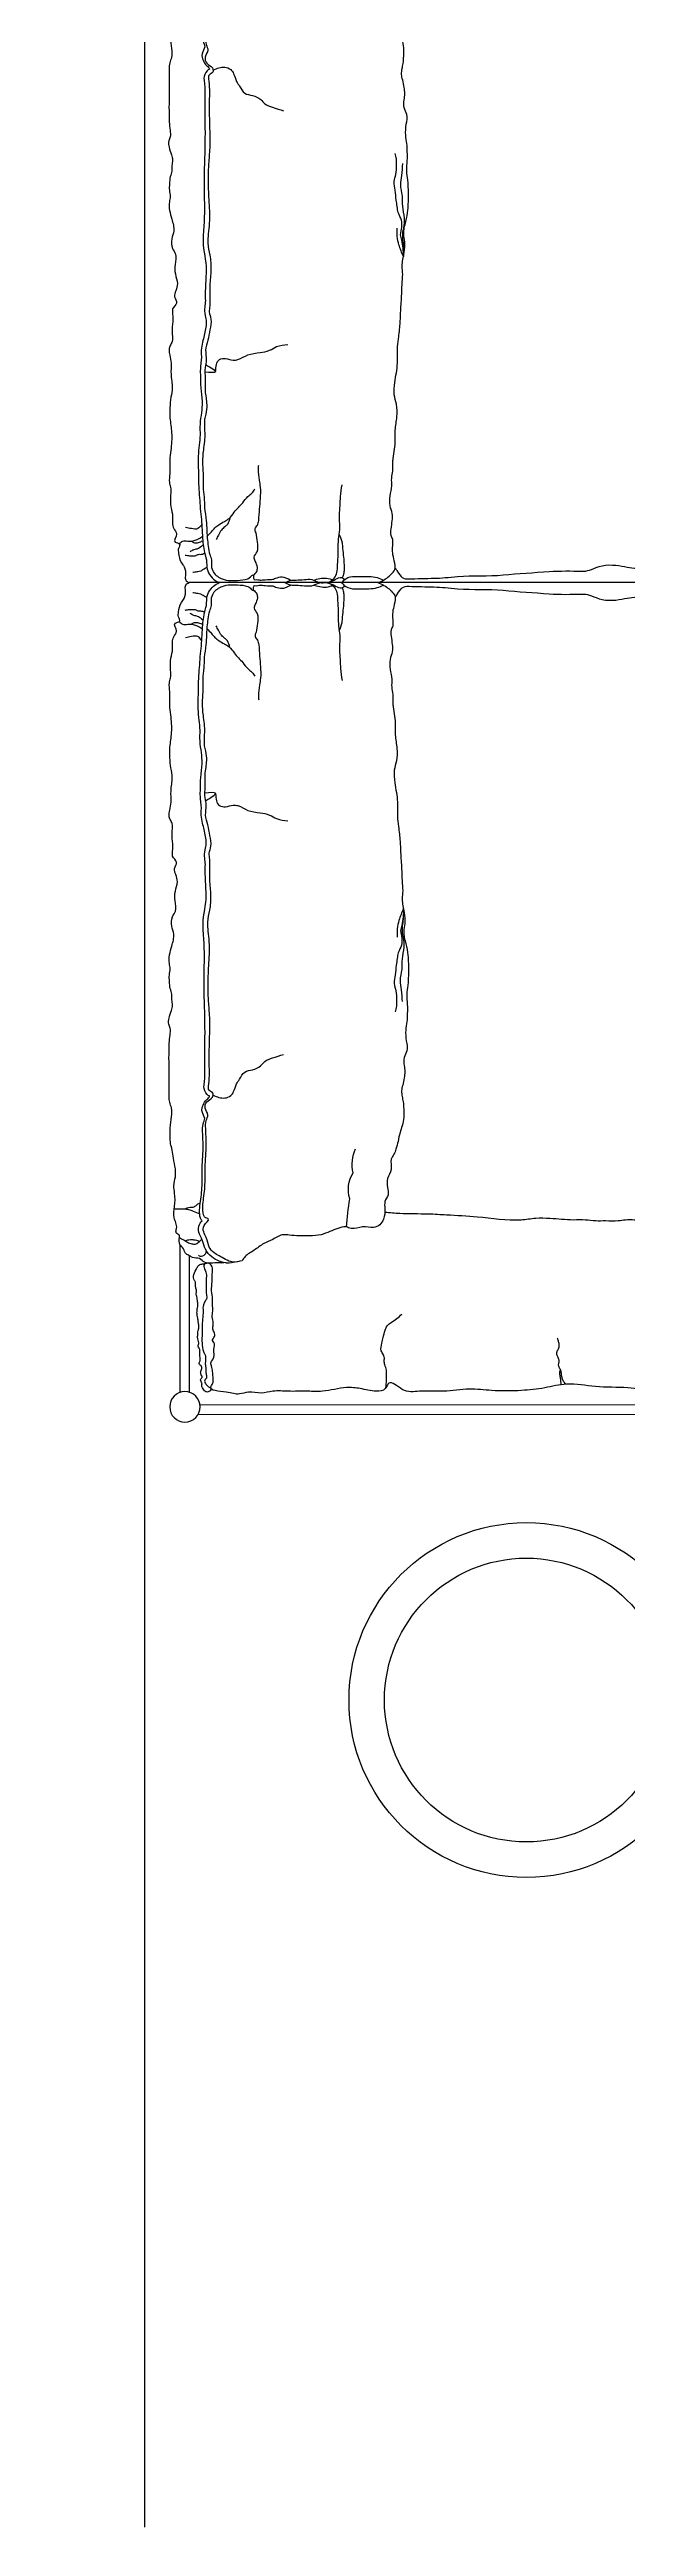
# Model space of a CAD drawing. Header units: millimetres. Extents: x -32476 to 97997, y 23196 to 53777.
# Drawn here: x 51817 to 52321, y 42206 to 44363 of the extents above; entities that cross this region are included whole.
import ezdxf

# ---------------------------------------------------------------- set-up
doc = ezdxf.new("R2010")
doc.units = ezdxf.units.MM
doc.layers.get('Defpoints').update_dxf_attribs({"color": 140})
doc.layers.add('furn', color=7, linetype='Continuous')
doc.styles.add('Arch-Dim', font='romans.shx', dxfattribs={"width": 0.75})
doc.dimstyles.new('Annotative-UK', dxfattribs={"dimscale": 0, "dimtxt": 2.5, "dimasz": 1.5, "dimexe": 1.5, "dimexo": 1.5, "dimgap": 0.8, "dimtad": 1, "dimdec": 0, "dimdsep": 46, "dimtxsty": 'Arch-Dim', "dimblk": 'ARCHTICK', "dimcen": 2.5, "dimadec": 1, "dimazin": 2, "dimtfac": 1, "dimtdec": 0, "dimtix": 1, "dimtmove": 2, "dimatfit": 3, "dimfxl": 1, "dimtolj": 1, "dimtzin": 0, "dimarcsym": 0})

# ---------------------------------------------------------------- blocks, each defined once
blk = doc.blocks.new('_ArchTick')
at = {"color": 0, "linetype": 'ByBlock', "const_width": 0.15}
blk.add_lwpolyline([(-0.5, -0.5), (0.5, 0.5)], dxfattribs=at)
blk = doc.blocks.new('*D73')
at = {"color": 0, "lineweight": -2, "transparency": 16777216}
for p, q in [((51900.4, 42355), (51900.4, 44942)), ((59610.4, 42455), (59610.4, 44942)), ((51900.4, 44792), (59610.4, 44792))]:
    blk.add_line(p, q, dxfattribs=at)
at = {"layer": 'Defpoints', "color": 0, "transparency": 16777216}
for p in [(59610.4, 44792), (59610.4, 42305), (51900.4, 42205)]:
    blk.add_point(p, dxfattribs=at)
at = {"color": 0, "lineweight": -2, "transparency": 16777216, "xscale": 150, "yscale": 150, "zscale": 150, "rotation": 180}
blk.add_blockref('_ArchTick', (51900.4, 44792), dxfattribs=at)
at = {"color": 0, "lineweight": -2, "transparency": 16777216, "xscale": 150, "yscale": 150, "zscale": 150}
blk.add_blockref('_ArchTick', (59610.4, 44792), dxfattribs=at)
at = {"color": 0, "transparency": 16777216, "insert": (55755.4, 44972), "char_height": 200, "attachment_point": 5, "style": 'Arch-Dim'}
blk.add_mtext('\\A1;7710', dxfattribs=at)
blk = doc.blocks.new('COUCH9')
at = {"layer": 'furn'}
for p, q in [((0.0782, 0), (-0.0782, 0)), ((-0.7778, -0.7646), (-0.7778, -0.0096)), ((0.0781, -0.0102), (-0.0662, -0.0102)), ((0.0919, -0.774), (0.0912, -0.0212)), ((0.1021, -0.7765), (0.1014, -0.0192))]:
    blk.add_line(p, q, dxfattribs=at)
blk.add_circle((0.0934, -0.0052), 0.0161, dxfattribs=at)
for centre, radius, start, end in [((-0.1625, -0.2238), 0.0417, 78.2608, 114.0641), ((-0.1365, -0.2116), 0.0336, 72.7013, 121.531), ((-0.0718, -0.5359), 0.3606, 93.9603, 98.724)]:
    blk.add_arc(centre, radius, start, end, dxfattribs=at)
for points, knots in [([(-1.4967, -0.0438), (-1.4967, -0.0408), (-1.4969, -0.0349), (-1.4979, -0.026), (-1.4909, -0.0209), (-1.4924, -0.0142), (-1.4891, -0.0101), (-1.4876, -0.0053), (-1.4816, -0.0043), (-1.4774, 0.0014), (-1.4719, 0.001), (-1.4669, 0.0003), (-1.4657, 0.0056), (-1.4598, 0.0028), (-1.4546, 0.0043), (-1.4472, 0.0072), (-1.4364, 0.0053), (-1.4253, 0.005), (-1.4147, 0.0073), (-1.4063, 0.0044), (-1.3963, 0.0046), (-1.3871, 0.0071), (-1.3781, 0.0078), (-1.3706, 0.0104), (-1.3626, 0.0103), (-1.3531, 0.0106), (-1.3432, 0.009), (-1.334, 0.0083), (-1.3252, 0.0119), (-1.3162, 0.0115), (-1.3067, 0.0116), (-1.2977, 0.0116), (-1.2864, 0.0116), (-1.2743, 0.0117), (-1.2631, 0.0113), (-1.2552, 0.0105), (-1.249, 0.0097), (-1.2442, 0.0129), (-1.2373, 0.0116), (-1.231, 0.0094), (-1.2245, 0.0071), (-1.2187, 0.0092), (-1.2126, 0.008), (-1.2065, 0.0109), (-1.1996, 0.0111), (-1.1926, 0.0116), (-1.1863, 0.0098), (-1.1762, 0.0126), (-1.164, 0.0094), (-1.1507, 0.0052), (-1.1408, 0.0095), (-1.1318, 0.0091), (-1.124, 0.0032), (-1.1143, 0.0058), (-1.104, 0.0055), (-1.0948, 0.0018), (-1.0868, 0.0042), (-1.0799, 0.0071), (-1.0729, 0.0012), (-1.0682, 0.0089), (-1.0561, 0.0065), (-1.0452, 0.0095), (-1.0333, 0.0072), (-1.0286, 0.0105), (-1.0237, 0.0121), (-1.0174, 0.0104), (-1.0088, 0.009), (-0.9972, 0.0102), (-0.9852, 0.0074), (-0.9734, 0.0097), (-0.9634, 0.0109), (-0.9515, 0.011), (-0.9374, 0.0084), (-0.9227, 0.0088), (-0.9077, 0.0116), (-0.8956, 0.0098), (-0.8851, 0.0121), (-0.8778, 0.0092), (-0.8689, 0.0102), (-0.8585, 0.0102), (-0.8471, 0.0068), (-0.8364, 0.0092), (-0.8292, 0.0011), (-0.8198, 0.0092), (-0.8198, -0.0019), (-0.8137, 0.0024), (-0.8073, 0.0012), (-0.8001, 0.0002), (-0.7937, -0.0059), (-0.7869, -0.0058), (-0.78, -0.0053), (-0.7784, -0.008), (-0.7778, -0.0096)], [0, 0, 0, 0, 0.0103699, 0.020343, 0.0274361, 0.0360634, 0.0399592, 0.0447438, 0.0517276, 0.0581003, 0.0668694, 0.0687617, 0.0737887, 0.079014, 0.0857042, 0.0921383, 0.1053928, 0.1214773, 0.130045, 0.1410888, 0.1505503, 0.1635402, 0.1731074, 0.1809093, 0.1899101, 0.1998447, 0.2131665, 0.2235741, 0.2304618, 0.2446855, 0.2532009, 0.2626624, 0.2749623, 0.2915199, 0.3033562, 0.3128648, 0.3185417, 0.3236364, 0.3312204, 0.3406458, 0.3469572, 0.3536473, 0.3602704, 0.3671581, 0.3757258, 0.383295, 0.390923, 0.3971452, 0.4179781, 0.4323659, 0.4421182, 0.4535113, 0.4609151, 0.4732241, 0.4845877, 0.496185, 0.5049078, 0.5121442, 0.520074, 0.5286007, 0.5342776, 0.558882, 0.5673974, 0.5726858, 0.5776246, 0.5843148, 0.593882, 0.6071281, 0.623275, 0.634717, 0.6470985, 0.6575061, 0.6746415, 0.6953721, 0.7068141, 0.7257371, 0.7361555, 0.7420068, 0.7514683, 0.7656684, 0.7771786, 0.7914416, 0.7988454, 0.808494, 0.8146406, 0.8200342, 0.8257111, 0.8375373, 0.8433107, 0.8542835, 0.8595087, 0.8646779, 0.8646779, 0.8646779, 0.8646779]), ([(-0.059, -0.0438), (-0.0589, -0.0408), (-0.0588, -0.0349), (-0.0578, -0.026), (-0.0648, -0.0209), (-0.0633, -0.0142), (-0.0666, -0.0101), (-0.068, -0.0053), (-0.0741, -0.0043), (-0.0783, 0.0014), (-0.0838, 0.001), (-0.0887, 0.0003), (-0.09, 0.0056), (-0.0959, 0.0028), (-0.101, 0.0043), (-0.1084, 0.0072), (-0.1192, 0.0053), (-0.1304, 0.005), (-0.141, 0.0073), (-0.1493, 0.0044), (-0.1594, 0.0046), (-0.1686, 0.0071), (-0.1776, 0.0078), (-0.185, 0.0104), (-0.1931, 0.0103), (-0.2026, 0.0106), (-0.2124, 0.009), (-0.2217, 0.0083), (-0.2305, 0.0119), (-0.2394, 0.0115), (-0.249, 0.0116), (-0.2579, 0.0116), (-0.2693, 0.0116), (-0.2813, 0.0117), (-0.2926, 0.0113), (-0.3005, 0.0105), (-0.3067, 0.0097), (-0.3115, 0.0129), (-0.3183, 0.0116), (-0.3247, 0.0094), (-0.3312, 0.0071), (-0.3369, 0.0092), (-0.343, 0.008), (-0.3491, 0.0109), (-0.356, 0.0111), (-0.3631, 0.0116), (-0.3694, 0.0098), (-0.3795, 0.0126), (-0.3917, 0.0094), (-0.405, 0.0052), (-0.4149, 0.0095), (-0.4239, 0.0091), (-0.4316, 0.0032), (-0.4413, 0.0058), (-0.4517, 0.0055), (-0.4609, 0.0018), (-0.4688, 0.0042), (-0.4757, 0.0071), (-0.4828, 0.0012), (-0.4875, 0.0089), (-0.4996, 0.0065), (-0.5104, 0.0095), (-0.5224, 0.0072), (-0.5271, 0.0105), (-0.532, 0.0121), (-0.5382, 0.0104), (-0.5468, 0.009), (-0.5584, 0.0102), (-0.5705, 0.0074), (-0.5822, 0.0097), (-0.5923, 0.0109), (-0.6041, 0.011), (-0.6183, 0.0084), (-0.633, 0.0088), (-0.648, 0.0116), (-0.66, 0.0098), (-0.6706, 0.0121), (-0.6779, 0.0092), (-0.6867, 0.0102), (-0.6972, 0.0102), (-0.7086, 0.0068), (-0.7193, 0.0092), (-0.7264, 0.0011), (-0.7359, 0.0092), (-0.7359, -0.0019), (-0.7419, 0.0024), (-0.7484, 0.0012), (-0.7556, 0.0002), (-0.762, -0.0059), (-0.7687, -0.0058), (-0.7757, -0.0053), (-0.7773, -0.008), (-0.7778, -0.0096)], [0, 0, 0, 0, 0.0103699, 0.020343, 0.0274361, 0.0360634, 0.0399592, 0.0447438, 0.0517276, 0.0581003, 0.0668694, 0.0687617, 0.0737887, 0.079014, 0.0857042, 0.0921383, 0.1053928, 0.1214773, 0.130045, 0.1410888, 0.1505503, 0.1635402, 0.1731074, 0.1809093, 0.1899101, 0.1998447, 0.2131665, 0.2235741, 0.2304618, 0.2446855, 0.2532009, 0.2626624, 0.2749623, 0.2915199, 0.3033562, 0.3128648, 0.3185417, 0.3236364, 0.3312204, 0.3406458, 0.3469572, 0.3536473, 0.3602704, 0.3671581, 0.3757258, 0.383295, 0.390923, 0.3971452, 0.4179781, 0.4323659, 0.4421182, 0.4535113, 0.4609151, 0.4732241, 0.4845877, 0.496185, 0.5049078, 0.5121442, 0.520074, 0.5286007, 0.5342776, 0.558882, 0.5673974, 0.5726858, 0.5776246, 0.5843148, 0.593882, 0.6071281, 0.623275, 0.634717, 0.6470985, 0.6575061, 0.6746415, 0.6953721, 0.7068141, 0.7257371, 0.7361555, 0.7420068, 0.7514683, 0.7656684, 0.7771786, 0.7914416, 0.7988454, 0.808494, 0.8146406, 0.8200342, 0.8257111, 0.8375373, 0.8433107, 0.8542835, 0.8595087, 0.8646779, 0.8646779, 0.8646779, 0.8646779]), ([(-1.4946, -0.0658), (-1.4955, -0.0624), (-1.4971, -0.0563), (-1.4935, -0.048), (-1.4895, -0.0419), (-1.4863, -0.0353), (-1.4795, -0.0298), (-1.4694, -0.0286), (-1.4592, -0.0209), (-1.4504, -0.0331), (-1.4493, -0.0262), (-1.4414, -0.023), (-1.4277, -0.0253), (-1.4112, -0.0269), (-1.3923, -0.0263), (-1.3742, -0.0282), (-1.3577, -0.0273), (-1.3472, -0.0268), (-1.3399, -0.0309), (-1.334, -0.0254), (-1.3254, -0.0275), (-1.3238, -0.0344), (-1.3166, -0.036), (-1.3151, -0.0292), (-1.3056, -0.0311), (-1.2955, -0.031), (-1.2829, -0.031), (-1.2674, -0.0309), (-1.2503, -0.0318), (-1.2315, -0.0313), (-1.2159, -0.0296), (-1.2036, -0.03), (-1.193, -0.0298), (-1.1824, -0.0305), (-1.1703, -0.0311), (-1.1582, -0.0313), (-1.1469, -0.0299), (-1.1356, -0.0287), (-1.1232, -0.0322), (-1.1082, -0.0331), (-1.0934, -0.0313), (-1.0805, -0.0314), (-1.0712, -0.032), (-1.0634, -0.0303), (-1.0553, -0.0339), (-1.045, -0.0314), (-1.0341, -0.0297), (-1.0237, -0.0261), (-1.0139, -0.0285), (-1.004, -0.0258), (-0.9931, -0.027), (-0.9799, -0.0259), (-0.9675, -0.029), (-0.9573, -0.0276), (-0.9484, -0.0253), (-0.9394, -0.0261), (-0.9293, -0.0263), (-0.9184, -0.0246), (-0.9063, -0.0234), (-0.8928, -0.0248), (-0.8802, -0.0239), (-0.8682, -0.0258), (-0.8561, -0.0258), (-0.8455, -0.0276), (-0.8347, -0.0284), (-0.8257, -0.0284), (-0.8162, -0.03), (-0.8085, -0.0309), (-0.8019, -0.0339), (-0.7953, -0.0326), (-0.787, -0.0355), (-0.7814, -0.0435), (-0.7799, -0.0518), (-0.7801, -0.0599), (-0.7804, -0.0677), (-0.7825, -0.0735), (-0.7881, -0.0783), (-0.7823, -0.0774), (-0.7809, -0.0784), (-0.7808, -0.0785)], [0, 0, 0, 0, 0.0114274, 0.0206142, 0.0292001, 0.0364075, 0.0451932, 0.0569244, 0.0713591, 0.0807957, 0.0849414, 0.0885462, 0.1083326, 0.1300533, 0.1448931, 0.1721275, 0.1913055, 0.200601, 0.2076506, 0.2162622, 0.2239102, 0.2326948, 0.2376799, 0.2429966, 0.2504422, 0.2640594, 0.2801358, 0.291884, 0.3166248, 0.3376569, 0.3556309, 0.3692341, 0.3791273, 0.3915092, 0.4051264, 0.4199662, 0.4323943, 0.4435413, 0.457976, 0.4753332, 0.4939241, 0.5081456, 0.5186571, 0.5254867, 0.5343395, 0.547216, 0.5598271, 0.5718325, 0.583597, 0.5923413, 0.6059444, 0.6201659, 0.6369633, 0.6481616, 0.6544671, 0.6680703, 0.6779635, 0.6885475, 0.7052879, 0.7189051, 0.7343633, 0.7474068, 0.7597887, 0.7753576, 0.7834196, 0.7964191, 0.8057759, 0.8158413, 0.8222965, 0.8297164, 0.8375372, 0.8507645, 0.8602171, 0.8657784, 0.8782578, 0.8851673, 0.889125, 0.8948255, 0.8953188, 0.8953188, 0.8953188, 0.8953188]), ([(-1.4523, -0.0233), (-1.4517, -0.0224), (-1.445, -0.0197), (-1.4314, -0.022), (-1.4149, -0.0237), (-1.3959, -0.023), (-1.3778, -0.025), (-1.3613, -0.024), (-1.3508, -0.0236), (-1.3435, -0.0276), (-1.3376, -0.0221), (-1.329, -0.0243), (-1.3254, -0.027), (-1.3202, -0.0328), (-1.3201, -0.0296), (-1.319, -0.0287), (-1.3188, -0.0286)], [0.0850087, 0.0850087, 0.0850087, 0.0850087, 0.0885462, 0.1083326, 0.1300533, 0.1448931, 0.1721275, 0.1913055, 0.200601, 0.2076506, 0.2162622, 0.2239102, 0.2326948, 0.2376799, 0.2429966, 0.2436813, 0.2436813, 0.2436813, 0.2436813]), ([(-1.3188, -0.0286), (-1.3169, -0.0267), (-1.313, -0.0251), (-1.3081, -0.0254), (-1.3065, -0.0258), (-1.3008, -0.0263), (-1.297, -0.0261), (-1.2833, -0.0261), (-1.2735, -0.026), (-1.2352, -0.0271), (-1.2065, -0.0244), (-1.1653, -0.0264), (-1.154, -0.0247), (-1.1277, -0.0242), (-1.1184, -0.028), (-1.0991, -0.0275), (-1.0878, -0.0263), (-1.0728, -0.027), (-1.0692, -0.0254), (-1.056, -0.0271), (-1.0541, -0.0283), (-1.0452, -0.0267), (-1.0399, -0.0258), (-1.0311, -0.0236), (-1.0248, -0.0219), (-1.0143, -0.0229), (-1.0117, -0.0224), (-1.0002, -0.0211), (-0.9955, -0.0218), (-0.9817, -0.0216), (-0.9712, -0.0239), (-0.9562, -0.0227), (-0.9471, -0.0207), (-0.9318, -0.0215), (-0.9253, -0.0206), (-0.9095, -0.0188), (-0.901, -0.0193), (-0.8865, -0.0197), (-0.8779, -0.0196), (-0.863, -0.0212), (-0.855, -0.0212), (-0.8399, -0.0233), (-0.8329, -0.0232), (-0.8187, -0.0244), (-0.8136, -0.0248), (-0.8024, -0.0279), (-0.8016, -0.0282), (-0.7909, -0.0283), (-0.7851, -0.0313), (-0.78, -0.0372), (-0.7788, -0.0393), (-0.7778, -0.0414)], [0.2423989, 0.2423989, 0.2423989, 0.2423989, 0.2473982, 0.2473982, 0.2533419, 0.2533419, 0.2676766, 0.2676766, 0.2999572, 0.2999572, 0.3962121, 0.3962121, 0.4406399, 0.4406399, 0.4752802, 0.4752802, 0.5099206, 0.5099206, 0.5264086, 0.5264086, 0.5428966, 0.5428966, 0.5593847, 0.5593847, 0.5758727, 0.5758727, 0.5923607, 0.5923607, 0.6088488, 0.6088488, 0.6406972, 0.6406972, 0.6665445, 0.6665445, 0.6923918, 0.6923918, 0.7182391, 0.7182391, 0.7440863, 0.7440863, 0.7699336, 0.7699336, 0.7957809, 0.7957809, 0.8148574, 0.8148574, 0.8288393, 0.8288393, 0.8428213, 0.8428213, 0.8492033, 0.8492033, 0.8492033, 0.8492033]), ([(-0.2369, -0.0286), (-0.2388, -0.0267), (-0.2427, -0.0251), (-0.2475, -0.0254), (-0.2491, -0.0258), (-0.2548, -0.0263), (-0.2586, -0.0261), (-0.2724, -0.0261), (-0.2821, -0.026), (-0.3204, -0.0271), (-0.3491, -0.0244), (-0.3903, -0.0264), (-0.4017, -0.0247), (-0.4279, -0.0242), (-0.4372, -0.028), (-0.4566, -0.0275), (-0.4678, -0.0263), (-0.4829, -0.027), (-0.4865, -0.0254), (-0.4996, -0.0271), (-0.5015, -0.0283), (-0.5105, -0.0267), (-0.5158, -0.0258), (-0.5245, -0.0236), (-0.5308, -0.0219), (-0.5414, -0.0229), (-0.544, -0.0224), (-0.5554, -0.0211), (-0.5601, -0.0218), (-0.574, -0.0216), (-0.5845, -0.0239), (-0.5995, -0.0227), (-0.6086, -0.0207), (-0.6238, -0.0215), (-0.6304, -0.0206), (-0.6462, -0.0188), (-0.6547, -0.0193), (-0.6691, -0.0197), (-0.6778, -0.0196), (-0.6926, -0.0212), (-0.7007, -0.0212), (-0.7158, -0.0233), (-0.7227, -0.0232), (-0.737, -0.0244), (-0.7421, -0.0248), (-0.7533, -0.0279), (-0.7541, -0.0282), (-0.7648, -0.0283), (-0.7706, -0.0313), (-0.7756, -0.0372), (-0.7769, -0.0393), (-0.7778, -0.0414)], [0.2423989, 0.2423989, 0.2423989, 0.2423989, 0.2473982, 0.2473982, 0.2533419, 0.2533419, 0.2676766, 0.2676766, 0.2999572, 0.2999572, 0.3962121, 0.3962121, 0.4406399, 0.4406399, 0.4752802, 0.4752802, 0.5099206, 0.5099206, 0.5264086, 0.5264086, 0.5428966, 0.5428966, 0.5593847, 0.5593847, 0.5758727, 0.5758727, 0.5923607, 0.5923607, 0.6088488, 0.6088488, 0.6406972, 0.6406972, 0.6665445, 0.6665445, 0.6923918, 0.6923918, 0.7182391, 0.7182391, 0.7440863, 0.7440863, 0.7699336, 0.7699336, 0.7957809, 0.7957809, 0.8148574, 0.8148574, 0.8288393, 0.8288393, 0.8428213, 0.8428213, 0.8492033, 0.8492033, 0.8492033, 0.8492033]), ([(-0.0611, -0.0658), (-0.0602, -0.0624), (-0.0586, -0.0563), (-0.0622, -0.048), (-0.0662, -0.0419), (-0.0694, -0.0353), (-0.0761, -0.0298), (-0.0863, -0.0286), (-0.0965, -0.0209), (-0.1052, -0.0331), (-0.1064, -0.0262), (-0.1143, -0.023), (-0.1279, -0.0253), (-0.1444, -0.0269), (-0.1634, -0.0263), (-0.1815, -0.0282), (-0.198, -0.0273), (-0.2085, -0.0268), (-0.2158, -0.0309), (-0.2217, -0.0254), (-0.2303, -0.0275), (-0.2319, -0.0344), (-0.2391, -0.036), (-0.2406, -0.0292), (-0.2501, -0.0311), (-0.2602, -0.031), (-0.2728, -0.031), (-0.2883, -0.0309), (-0.3053, -0.0318), (-0.3242, -0.0313), (-0.3397, -0.0296), (-0.352, -0.03), (-0.3627, -0.0298), (-0.3733, -0.0305), (-0.3854, -0.0311), (-0.3975, -0.0313), (-0.4088, -0.0299), (-0.4201, -0.0287), (-0.4325, -0.0322), (-0.4475, -0.0331), (-0.4623, -0.0313), (-0.4751, -0.0314), (-0.4845, -0.032), (-0.4922, -0.0303), (-0.5004, -0.0339), (-0.5107, -0.0314), (-0.5215, -0.0297), (-0.532, -0.0261), (-0.5417, -0.0285), (-0.5517, -0.0258), (-0.5625, -0.027), (-0.5758, -0.0259), (-0.5882, -0.029), (-0.5983, -0.0276), (-0.6073, -0.0253), (-0.6162, -0.0261), (-0.6263, -0.0263), (-0.6372, -0.0246), (-0.6494, -0.0234), (-0.6629, -0.0248), (-0.6754, -0.0239), (-0.6874, -0.0258), (-0.6996, -0.0258), (-0.7102, -0.0276), (-0.721, -0.0284), (-0.73, -0.0284), (-0.7395, -0.03), (-0.7471, -0.0309), (-0.7538, -0.0339), (-0.7603, -0.0326), (-0.7687, -0.0355), (-0.7742, -0.0435), (-0.7757, -0.0518), (-0.7755, -0.0599), (-0.7752, -0.0677), (-0.7732, -0.0735), (-0.7675, -0.0783), (-0.7733, -0.0774), (-0.7748, -0.0784), (-0.7749, -0.0785)], [0, 0, 0, 0, 0.0114274, 0.0206142, 0.0292001, 0.0364075, 0.0451932, 0.0569244, 0.0713591, 0.0807957, 0.0849414, 0.0885462, 0.1083326, 0.1300533, 0.1448931, 0.1721275, 0.1913055, 0.200601, 0.2076506, 0.2162622, 0.2239102, 0.2326948, 0.2376799, 0.2429966, 0.2504422, 0.2640594, 0.2801358, 0.291884, 0.3166248, 0.3376569, 0.3556309, 0.3692341, 0.3791273, 0.3915092, 0.4051264, 0.4199662, 0.4323943, 0.4435413, 0.457976, 0.4753332, 0.4939241, 0.5081456, 0.5186571, 0.5254867, 0.5343395, 0.547216, 0.5598271, 0.5718325, 0.583597, 0.5923413, 0.6059444, 0.6201659, 0.6369633, 0.6481616, 0.6544671, 0.6680703, 0.6779635, 0.6885475, 0.7052879, 0.7189051, 0.7343633, 0.7474068, 0.7597887, 0.7753576, 0.7834196, 0.7964191, 0.8057759, 0.8158413, 0.8222965, 0.8297164, 0.8375372, 0.8507645, 0.8602171, 0.8657784, 0.8782578, 0.8851673, 0.889125, 0.8948255, 0.8953188, 0.8953188, 0.8953188, 0.8953188]), ([(-0.1033, -0.0233), (-0.104, -0.0224), (-0.1107, -0.0197), (-0.1243, -0.022), (-0.1408, -0.0237), (-0.1597, -0.023), (-0.1778, -0.025), (-0.1943, -0.024), (-0.2049, -0.0236), (-0.2121, -0.0276), (-0.218, -0.0221), (-0.2266, -0.0243), (-0.2302, -0.027), (-0.2355, -0.0328), (-0.2355, -0.0296), (-0.2367, -0.0287), (-0.2369, -0.0286)], [0.0850087, 0.0850087, 0.0850087, 0.0850087, 0.0885462, 0.1083326, 0.1300533, 0.1448931, 0.1721275, 0.1913055, 0.200601, 0.2076506, 0.2162622, 0.2239102, 0.2326948, 0.2376799, 0.2429966, 0.2436813, 0.2436813, 0.2436813, 0.2436813]), ([(-0.0603, -0.0627), (-0.0574, -0.0482), (-0.0587, -0.0489), (-0.0602, -0.0413), (-0.0619, -0.037), (-0.0718, -0.0262), (-0.0794, -0.0249), (-0.0865, -0.022), (-0.0912, -0.0183), (-0.0998, -0.0206), (-0.1019, -0.0221), (-0.1033, -0.0233)], [0.01817884, 0.01817884, 0.01817884, 0.01817884, 0.01898229, 0.01898229, 0.03796457, 0.03796457, 0.05694686, 0.05694686, 0.06938327, 0.06938327, 0.07361054, 0.07361054, 0.07361054, 0.07361054]), ([(-0.7867, -0.2233), (-0.7881, -0.2249), (-0.7921, -0.2287), (-0.8008, -0.2266), (-0.8088, -0.2246), (-0.8164, -0.2247), (-0.8229, -0.2257), (-0.8283, -0.2225), (-0.8353, -0.2234), (-0.8428, -0.2244), (-0.8513, -0.225), (-0.8596, -0.2213), (-0.8697, -0.2218), (-0.8792, -0.2244), (-0.8882, -0.2233), (-0.8952, -0.2252), (-0.9007, -0.2249), (-0.9052, -0.2248), (-0.9143, -0.2263), (-0.9256, -0.2281), (-0.9404, -0.2272), (-0.9527, -0.2298), (-0.9654, -0.2295), (-0.9771, -0.2256), (-0.9919, -0.2272), (-1.0078, -0.2306), (-1.0233, -0.2294), (-1.0371, -0.2312), (-1.0499, -0.2328), (-1.0649, -0.2332), (-1.0788, -0.2344), (-1.0923, -0.2346), (-1.103, -0.2359), (-1.1142, -0.2341), (-1.1256, -0.2373), (-1.1371, -0.2383), (-1.148, -0.2355), (-1.1592, -0.2389), (-1.1733, -0.2416), (-1.1882, -0.2414), (-1.2019, -0.2415), (-1.2134, -0.2392), (-1.2233, -0.2406), (-1.233, -0.2404), (-1.242, -0.24), (-1.2517, -0.2382), (-1.2619, -0.2389), (-1.2721, -0.2413), (-1.2799, -0.2361), (-1.2877, -0.237), (-1.2947, -0.2379), (-1.3018, -0.2372), (-1.3085, -0.2356), (-1.315, -0.2339), (-1.321, -0.2347), (-1.3273, -0.2363), (-1.3347, -0.2365), (-1.3432, -0.2369), (-1.3515, -0.2352), (-1.3597, -0.2323), (-1.3681, -0.2307), (-1.3758, -0.2286), (-1.3822, -0.2265), (-1.3884, -0.2215), (-1.3983, -0.2254), (-1.4071, -0.2182), (-1.4165, -0.2191), (-1.4251, -0.2213), (-1.4316, -0.2155), (-1.4408, -0.2173), (-1.4495, -0.216), (-1.4573, -0.2118), (-1.4606, -0.2031), (-1.4572, -0.1929), (-1.4622, -0.183), (-1.4577, -0.1746), (-1.4605, -0.1666), (-1.4639, -0.1582), (-1.4679, -0.1486), (-1.4683, -0.1374), (-1.4682, -0.1262), (-1.4681, -0.1171), (-1.4661, -0.1073), (-1.4723, -0.0989), (-1.4762, -0.0877), (-1.4838, -0.079), (-1.4882, -0.0698), (-1.493, -0.0668), (-1.4946, -0.0658)], [1.0663177, 1.0663177, 1.0663177, 1.0663177, 1.0732595, 1.0837891, 1.0932475, 1.101904, 1.1093239, 1.1146065, 1.1220264, 1.1319965, 1.1406531, 1.1502516, 1.1619998, 1.1738934, 1.1831682, 1.1919126, 1.1980958, 1.2018058, 1.2067908, 1.2291874, 1.2403172, 1.2565002, 1.2713529, 1.2827539, 1.2976066, 1.3206923, 1.3373871, 1.3498152, 1.3676368, 1.3806363, 1.4004613, 1.4146962, 1.4264606, 1.4363731, 1.4526385, 1.465638, 1.4749949, 1.4900391, 1.503865, 1.5236611, 1.5397494, 1.5503334, 1.5627153, 1.5732268, 1.5831393, 1.5931094, 1.6061089, 1.6178734, 1.6264849, 1.6357598, 1.6432054, 1.650651, 1.6595038, 1.6664168, 1.6732464, 1.6795519, 1.6882305, 1.6981237, 1.7081891, 1.7165988, 1.727397, 1.7369956, 1.7436545, 1.7500196, 1.7623861, 1.7741211, 1.7846327, 1.7933112, 1.8021633, 1.8108199, 1.8233246, 1.831385, 1.8394188, 1.8524099, 1.8661302, 1.8725818, 1.8826411, 1.8926249, 1.9037654, 1.9174159, 1.9297744, 1.9415312, 1.9483564, 1.9624757, 1.9740868, 1.9883154, 2.0011763, 2.0072745, 2.0072745, 2.0072745, 2.0072745]), ([(-0.7808, -0.0785), (-0.7816, -0.0811), (-0.7805, -0.0835), (-0.7805, -0.0863), (-0.7807, -0.0879), (-0.7812, -0.0932), (-0.781, -0.097), (-0.7817, -0.0992), (-0.7848, -0.1052), (-0.7825, -0.1143), (-0.7807, -0.1158), (-0.7803, -0.1179)], [0.89744467, 0.89744467, 0.89744467, 0.89744467, 0.90187469, 0.90187469, 0.90857437, 0.90857437, 0.91911794, 0.91911794, 0.92966151, 0.92966151, 0.93992531, 0.93992531, 0.93992531, 0.93992531]), ([(-0.7749, -0.0785), (-0.7741, -0.0811), (-0.7751, -0.0835), (-0.7752, -0.0863), (-0.775, -0.0879), (-0.7744, -0.0932), (-0.7747, -0.097), (-0.7739, -0.0992), (-0.7709, -0.1052), (-0.7732, -0.1143), (-0.7749, -0.1158), (-0.7754, -0.1179)], [0.89744467, 0.89744467, 0.89744467, 0.89744467, 0.90187469, 0.90187469, 0.90857437, 0.90857437, 0.91911794, 0.91911794, 0.92966151, 0.92966151, 0.93992531, 0.93992531, 0.93992531, 0.93992531]), ([(-0.769, -0.2233), (-0.7675, -0.2249), (-0.7636, -0.2287), (-0.7549, -0.2266), (-0.7468, -0.2246), (-0.7392, -0.2247), (-0.7327, -0.2257), (-0.7274, -0.2225), (-0.7204, -0.2234), (-0.7129, -0.2244), (-0.7044, -0.225), (-0.696, -0.2213), (-0.6859, -0.2218), (-0.6765, -0.2244), (-0.6675, -0.2233), (-0.6605, -0.2252), (-0.6549, -0.2249), (-0.6505, -0.2248), (-0.6414, -0.2263), (-0.6301, -0.2281), (-0.6153, -0.2272), (-0.603, -0.2298), (-0.5903, -0.2295), (-0.5786, -0.2256), (-0.5637, -0.2272), (-0.5479, -0.2306), (-0.5323, -0.2294), (-0.5185, -0.2312), (-0.5058, -0.2328), (-0.4908, -0.2332), (-0.4769, -0.2344), (-0.4633, -0.2346), (-0.4527, -0.2359), (-0.4415, -0.2341), (-0.4301, -0.2373), (-0.4186, -0.2383), (-0.4076, -0.2355), (-0.3964, -0.2389), (-0.3823, -0.2416), (-0.3675, -0.2414), (-0.3537, -0.2415), (-0.3423, -0.2392), (-0.3324, -0.2406), (-0.3226, -0.2404), (-0.3136, -0.24), (-0.304, -0.2382), (-0.2938, -0.2389), (-0.2836, -0.2413), (-0.2757, -0.2361), (-0.268, -0.237), (-0.2609, -0.2379), (-0.2539, -0.2372), (-0.2472, -0.2356), (-0.2406, -0.2339), (-0.2347, -0.2347), (-0.2284, -0.2363), (-0.221, -0.2365), (-0.2125, -0.2369), (-0.2042, -0.2352), (-0.196, -0.2323), (-0.1876, -0.2307), (-0.1798, -0.2286), (-0.1735, -0.2265), (-0.1673, -0.2215), (-0.1573, -0.2254), (-0.1485, -0.2182), (-0.1391, -0.2191), (-0.1306, -0.2213), (-0.124, -0.2155), (-0.1148, -0.2173), (-0.1062, -0.216), (-0.0984, -0.2118), (-0.095, -0.2031), (-0.0985, -0.1929), (-0.0934, -0.183), (-0.098, -0.1746), (-0.0952, -0.1666), (-0.0918, -0.1582), (-0.0877, -0.1486), (-0.0874, -0.1374), (-0.0875, -0.1262), (-0.0876, -0.1171), (-0.0896, -0.1073), (-0.0834, -0.0989), (-0.0795, -0.0877), (-0.0719, -0.079), (-0.0674, -0.0698), (-0.0626, -0.0668), (-0.0611, -0.0658)], [1.0663177, 1.0663177, 1.0663177, 1.0663177, 1.0732595, 1.0837891, 1.0932475, 1.101904, 1.1093239, 1.1146065, 1.1220264, 1.1319965, 1.1406531, 1.1502516, 1.1619998, 1.1738934, 1.1831682, 1.1919126, 1.1980958, 1.2018058, 1.2067908, 1.2291874, 1.2403172, 1.2565002, 1.2713529, 1.2827539, 1.2976066, 1.3206923, 1.3373871, 1.3498152, 1.3676368, 1.3806363, 1.4004613, 1.4146962, 1.4264606, 1.4363731, 1.4526385, 1.465638, 1.4749949, 1.4900391, 1.503865, 1.5236611, 1.5397494, 1.5503334, 1.5627153, 1.5732268, 1.5831393, 1.5931094, 1.6061089, 1.6178734, 1.6264849, 1.6357598, 1.6432054, 1.650651, 1.6595038, 1.6664168, 1.6732464, 1.6795519, 1.6882305, 1.6981237, 1.7081891, 1.7165988, 1.727397, 1.7369956, 1.7436545, 1.7500196, 1.7623861, 1.7741211, 1.7846327, 1.7933112, 1.8021633, 1.8108199, 1.8233246, 1.831385, 1.8394188, 1.8524099, 1.8661302, 1.8725818, 1.8826411, 1.8926249, 1.9037654, 1.9174159, 1.9297744, 1.9415312, 1.9483564, 1.9624757, 1.9740868, 1.9883154, 2.0011763, 2.0072745, 2.0072745, 2.0072745, 2.0072745]), ([(-0.7778, -0.1113), (-0.7784, -0.1124), (-0.7805, -0.1158), (-0.7805, -0.123), (-0.781, -0.1311), (-0.782, -0.1394), (-0.7778, -0.1459), (-0.7775, -0.1543), (-0.7795, -0.162), (-0.7843, -0.1685), (-0.7826, -0.1728), (-0.7814, -0.1742), (-0.7813, -0.1743)], [0.93285732, 0.93285732, 0.93285732, 0.93285732, 0.93691426, 0.94626523, 0.95617132, 0.96482225, 0.97342964, 0.98087046, 0.99241475, 1.00044853, 1.00572849, 1.00640173, 1.00640173, 1.00640173, 1.00640173]), ([(-0.7778, -0.1113), (-0.7773, -0.1124), (-0.7752, -0.1158), (-0.7752, -0.123), (-0.7747, -0.1311), (-0.7737, -0.1394), (-0.7778, -0.1459), (-0.7781, -0.1543), (-0.7762, -0.162), (-0.7713, -0.1685), (-0.7731, -0.1728), (-0.7743, -0.1742), (-0.7744, -0.1743)], [0.93285732, 0.93285732, 0.93285732, 0.93285732, 0.93691426, 0.94626523, 0.95617132, 0.96482225, 0.97342964, 0.98087046, 0.99241475, 1.00044853, 1.00572849, 1.00640173, 1.00640173, 1.00640173, 1.00640173]), ([(-0.7804, -0.1414), (-0.7816, -0.1451), (-0.7831, -0.1506), (-0.7823, -0.1573), (-0.7813, -0.16), (-0.7803, -0.1624)], [0.96979193, 0.96979193, 0.96979193, 0.96979193, 0.98241901, 0.98241901, 0.98934482, 0.98934482, 0.98934482, 0.98934482]), ([(-0.7753, -0.1414), (-0.7741, -0.1451), (-0.7726, -0.1506), (-0.7734, -0.1573), (-0.7743, -0.16), (-0.7753, -0.1624)], [0.96979193, 0.96979193, 0.96979193, 0.96979193, 0.98241901, 0.98241901, 0.98934482, 0.98934482, 0.98934482, 0.98934482]), ([(-0.7778, -0.1708), (-0.7783, -0.1713), (-0.7791, -0.172), (-0.7854, -0.1784), (-0.7843, -0.1867), (-0.7844, -0.1968), (-0.7846, -0.2027), (-0.7825, -0.2107), (-0.7817, -0.213), (-0.7804, -0.2151)], [1.00592623, 1.00592623, 1.00592623, 1.00592623, 1.01021011, 1.01021011, 1.02761573, 1.02761573, 1.04502135, 1.04502135, 1.05219015, 1.05219015, 1.05219015, 1.05219015]), ([(-0.7778, -0.1708), (-0.7773, -0.1713), (-0.7765, -0.172), (-0.7703, -0.1784), (-0.7713, -0.1867), (-0.7713, -0.1968), (-0.771, -0.2027), (-0.7732, -0.2107), (-0.774, -0.213), (-0.7753, -0.2151)], [1.00592623, 1.00592623, 1.00592623, 1.00592623, 1.01021011, 1.01021011, 1.02761573, 1.02761573, 1.04502135, 1.04502135, 1.05219015, 1.05219015, 1.05219015, 1.05219015]), ([(-0.7778, -0.2091), (-0.778, -0.2096), (-0.779, -0.2125), (-0.7813, -0.2171), (-0.7841, -0.2206), (-0.7856, -0.2222)], [1.0473204, 1.0473204, 1.0473204, 1.0473204, 1.04913518, 1.05742657, 1.06454312, 1.06454312, 1.06454312, 1.06454312]), ([(-0.7778, -0.2091), (-0.7777, -0.2096), (-0.7767, -0.2125), (-0.7744, -0.2171), (-0.7715, -0.2206), (-0.7701, -0.2222)], [1.0473204, 1.0473204, 1.0473204, 1.0473204, 1.04913518, 1.05742657, 1.06454312, 1.06454312, 1.06454312, 1.06454312]), ([(-0.7905, -0.2293), (-0.783, -0.2345), (-0.7816, -0.235), (-0.7819, -0.2496), (-0.7824, -0.2608), (-0.7824, -0.2763), (-0.7836, -0.2845), (-0.7856, -0.3102), (-0.7844, -0.3257), (-0.7875, -0.3576), (-0.7884, -0.3741), (-0.7904, -0.4013), (-0.7902, -0.4147), (-0.7896, -0.431), (-0.7917, -0.4348), (-0.7978, -0.4513), (-0.7962, -0.4633), (-0.7933, -0.4769), (-0.7929, -0.4839), (-0.7915, -0.5086), (-0.7903, -0.5265), (-0.7901, -0.5612), (-0.79, -0.5798), (-0.7902, -0.6089), (-0.7927, -0.6222), (-0.789, -0.6493), (-0.7873, -0.6594), (-0.7881, -0.6842), (-0.7868, -0.6986), (-0.7891, -0.7193), (-0.7942, -0.735), (-0.7893, -0.7582), (-0.7854, -0.7681), (-0.786, -0.7749), (-0.7913, -0.7814), (-0.8029, -0.7897), (-0.8087, -0.7915), (-0.8302, -0.7924), (-0.8501, -0.7901), (-0.883, -0.7919), (-0.8992, -0.7901), (-0.9304, -0.7906), (-0.9424, -0.7892), (-0.9723, -0.7871), (-0.9869, -0.7889), (-1.0348, -0.7937), (-1.0683, -0.7898), (-1.1378, -0.7906), (-1.172, -0.794), (-1.2284, -0.7915), (-1.2528, -0.7904), (-1.2985, -0.7904), (-1.3225, -0.7891), (-1.3685, -0.7904), (-1.3922, -0.7902), (-1.4289, -0.7908), (-1.4437, -0.7892), (-1.4616, -0.79), (-1.4653, -0.7901), (-1.469, -0.7901)], [0, 0, 0, 0, 0.02876, 0.02876, 0.057521, 0.057521, 0.086281, 0.086281, 0.140859, 0.140859, 0.195437, 0.195437, 0.232704, 0.232704, 0.258283, 0.258283, 0.283862, 0.283862, 0.309441, 0.309441, 0.369109, 0.369109, 0.428777, 0.428777, 0.471286, 0.471286, 0.513795, 0.513795, 0.556304, 0.556304, 0.598813, 0.598813, 0.627508, 0.627508, 0.656203, 0.656203, 0.684899, 0.684899, 0.74118, 0.74118, 0.797461, 0.797461, 0.844779, 0.844779, 0.892097, 0.892097, 1.008089, 1.008089, 1.124081, 1.124081, 1.202442, 1.202442, 1.280803, 1.280803, 1.359164, 1.359164, 1.406984, 1.406984, 1.420032, 1.420032, 1.420032, 1.420032]), ([(-0.7651, -0.2293), (-0.7726, -0.2345), (-0.7741, -0.235), (-0.7738, -0.2496), (-0.7733, -0.2608), (-0.7732, -0.2763), (-0.7721, -0.2845), (-0.7701, -0.3102), (-0.7713, -0.3257), (-0.7682, -0.3576), (-0.7673, -0.3741), (-0.7652, -0.4013), (-0.7654, -0.4147), (-0.766, -0.431), (-0.7639, -0.4348), (-0.7578, -0.4513), (-0.7594, -0.4633), (-0.7624, -0.4769), (-0.7628, -0.4839), (-0.7641, -0.5086), (-0.7654, -0.5265), (-0.7656, -0.5612), (-0.7657, -0.5798), (-0.7655, -0.6089), (-0.763, -0.6222), (-0.7667, -0.6493), (-0.7684, -0.6594), (-0.7675, -0.6842), (-0.7688, -0.6986), (-0.7666, -0.7193), (-0.7614, -0.735), (-0.7664, -0.7582), (-0.7703, -0.7681), (-0.7697, -0.7749), (-0.7643, -0.7814), (-0.7527, -0.7897), (-0.7469, -0.7915), (-0.7255, -0.7924), (-0.7056, -0.7901), (-0.6726, -0.7919), (-0.6565, -0.7901), (-0.6253, -0.7906), (-0.6133, -0.7892), (-0.5834, -0.7871), (-0.5688, -0.7889), (-0.5209, -0.7937), (-0.4873, -0.7898), (-0.4179, -0.7906), (-0.3836, -0.794), (-0.3273, -0.7915), (-0.3029, -0.7904), (-0.2572, -0.7904), (-0.2332, -0.7891), (-0.1872, -0.7904), (-0.1635, -0.7902), (-0.1267, -0.7908), (-0.1119, -0.7892), (-0.0941, -0.79), (-0.0904, -0.7901), (-0.0867, -0.7901)], [0, 0, 0, 0, 0.02876, 0.02876, 0.057521, 0.057521, 0.086281, 0.086281, 0.140859, 0.140859, 0.195437, 0.195437, 0.232704, 0.232704, 0.258283, 0.258283, 0.283862, 0.283862, 0.309441, 0.309441, 0.369109, 0.369109, 0.428777, 0.428777, 0.471286, 0.471286, 0.513795, 0.513795, 0.556304, 0.556304, 0.598813, 0.598813, 0.627508, 0.627508, 0.656203, 0.656203, 0.684899, 0.684899, 0.74118, 0.74118, 0.797461, 0.797461, 0.844779, 0.844779, 0.892097, 0.892097, 1.008089, 1.008089, 1.124081, 1.124081, 1.202442, 1.202442, 1.280803, 1.280803, 1.359164, 1.359164, 1.406984, 1.406984, 1.420032, 1.420032, 1.420032, 1.420032])]:
    blk.add_open_spline(points, degree=3, knots=knots, dxfattribs=at)
for points in [[(-0.8193, 0.0004), (-0.8218, -0.0027), (-0.8218, -0.0083), (-0.8218, -0.0127), (-0.823, -0.017), (-0.8255, -0.022), (-0.8268, -0.0239)], [(-0.7364, 0.0004), (-0.7339, -0.0027), (-0.7339, -0.0083), (-0.7339, -0.0127), (-0.7326, -0.017), (-0.7301, -0.022), (-0.7289, -0.0239)], [(-0.1161, 0.006), (-0.116, 0.0021), (-0.1159, -0.0044), (-0.1153, -0.0091), (-0.1136, -0.0138), (-0.1108, -0.0208)], [(-0.0856, 0.0007), (-0.083, -0.004), (-0.0806, -0.0081), (-0.079, -0.0124), (-0.0787, -0.016), (-0.0806, -0.0197), (-0.084, -0.0231)], [(-0.8392, -0.023), (-0.8349, -0.0189), (-0.8349, -0.0121), (-0.8361, -0.0059)], [(-0.8217, -0.0119), (-0.82, -0.0152), (-0.8202, -0.0196), (-0.8211, -0.0219), (-0.8219, -0.0233)], [(-0.8178, -0.0245), (-0.8156, -0.0219), (-0.814, -0.0196), (-0.8128, -0.0156), (-0.8116, -0.0124), (-0.8103, -0.0106)], [(-0.8069, -0.0055), (-0.8063, -0.01), (-0.8063, -0.013), (-0.8065, -0.0168), (-0.8077, -0.0196), (-0.8077, -0.0215), (-0.8089, -0.0261)], [(-0.7939, -0.0285), (-0.7916, -0.0245), (-0.7901, -0.0219), (-0.7893, -0.0188), (-0.7887, -0.0144), (-0.7887, -0.0136)], [(-0.7618, -0.0285), (-0.7641, -0.0245), (-0.7655, -0.0219), (-0.7663, -0.0188), (-0.7669, -0.0144), (-0.7669, -0.0136)], [(-0.7488, -0.0055), (-0.7494, -0.01), (-0.7494, -0.013), (-0.7492, -0.0168), (-0.7479, -0.0196), (-0.7479, -0.0215), (-0.7468, -0.0261)], [(-0.7379, -0.0245), (-0.7401, -0.0219), (-0.7417, -0.0196), (-0.7429, -0.0156), (-0.7441, -0.0124), (-0.7453, -0.0106)], [(-0.734, -0.0119), (-0.7356, -0.0152), (-0.7354, -0.0196), (-0.7346, -0.0219), (-0.7338, -0.0233)], [(-0.7164, -0.023), (-0.7208, -0.0189), (-0.7208, -0.0121), (-0.7196, -0.0059)], [(-0.1158, -0.0049), (-0.1176, -0.0106), (-0.1181, -0.015), (-0.1206, -0.0182), (-0.1222, -0.0215)], [(-0.0821, -0.0054), (-0.0833, -0.0094), (-0.0834, -0.0125), (-0.0831, -0.0162), (-0.0816, -0.0208)], [(-0.0669, -0.0195), (-0.0659, -0.0212), (-0.0662, -0.0241), (-0.0683, -0.0268), (-0.0716, -0.0279)], [(0.0651, -0.7854), (0.0678, -0.7758), (0.0733, -0.7703), (0.0733, -0.7538), (0.0733, -0.7332), (0.0733, -0.7044), (0.0733, -0.6879), (0.0733, -0.6755), (0.0733, -0.6645), (0.0719, -0.6494), (0.0692, -0.6055), (0.0733, -0.5766), (0.0733, -0.5547), (0.0761, -0.5286), (0.0761, -0.5011), (0.0733, -0.4736), (0.0719, -0.4393), (0.0694, -0.4088), (0.0733, -0.3857), (0.0761, -0.361), (0.0761, -0.3294), (0.0747, -0.306), (0.0769, -0.2787), (0.0769, -0.2531), (0.075, -0.235), (0.0684, -0.2208), (0.0741, -0.217), (0.0769, -0.2075), (0.0741, -0.1904), (0.0731, -0.1761), (0.0769, -0.1505), (0.0769, -0.1353), (0.0769, -0.1143), (0.0769, -0.0982), (0.0788, -0.0858), (0.0779, -0.0725), (0.0798, -0.063), (0.0779, -0.0488), (0.0722, -0.0326), (0.0691, -0.0344), (0.0618, -0.035), (0.0561, -0.0344), (0.0502, -0.0333), (0.0461, -0.0328), (0.0426, -0.0352), (0.0356, -0.0358), (0.0323, -0.0358), (0.0253, -0.0358), (0.0234, -0.0344), (0.0191, -0.0366), (0.0145, -0.036), (0.0102, -0.0347), (0.005, -0.0352), (-0.0017, -0.0341), (-0.0077, -0.0347), (-0.015, -0.0344), (-0.0201, -0.0344), (-0.0293, -0.0333), (-0.0391, -0.0339), (-0.0472, -0.0341), (-0.0531, -0.0344), (-0.0584, -0.0304), (-0.0574, -0.0258), (-0.0523, -0.026), (-0.0477, -0.0277), (-0.0409, -0.0277), (-0.0328, -0.0277), (-0.0269, -0.0277), (-0.0215, -0.0282), (-0.0182, -0.0266), (-0.0144, -0.0247), (-0.0077, -0.0244), (0.0007, -0.0239), (0.0093, -0.0233), (0.0158, -0.0233), (0.0261, -0.0233), (0.0348, -0.0247), (0.0372, -0.0258), (0.0385, -0.0266), (0.045, -0.0268), (0.0548, -0.0274), (0.0591, -0.0277), (0.0629, -0.0279), (0.0645, -0.0266), (0.0661, -0.026), (0.0694, -0.0274), (0.0721, -0.0301), (0.0737, -0.0328)], [(0.0738, -0.0326), (0.0742, -0.0328), (0.0777, -0.029), (0.0764, -0.026), (0.0742, -0.0244), (0.0711, -0.0231), (0.0688, -0.0233), (0.0667, -0.0222), (0.065, -0.0218), (0.0633, -0.0224), (0.0624, -0.0234), (0.0583, -0.022), (0.055, -0.0223), (0.0507, -0.0228), (0.0477, -0.0204), (0.0448, -0.0212), (0.0412, -0.0212), (0.0383, -0.0209), (0.0312, -0.0203), (0.0291, -0.0193), (0.0256, -0.02), (0.0228, -0.0191), (0.0199, -0.0186), (0.0157, -0.019), (0.0127, -0.0192), (0.0113, -0.0197), (0.0075, -0.02), (0.0038, -0.0193), (-0.0001, -0.0188), (-0.0034, -0.0182), (-0.0089, -0.0181), (-0.0139, -0.0188), (-0.019, -0.0184), (-0.022, -0.018), (-0.0244, -0.0176), (-0.027, -0.0172), (-0.0284, -0.0176), (-0.0298, -0.0173), (-0.0319, -0.0167), (-0.0339, -0.0165), (-0.0356, -0.0164), (-0.0374, -0.0165), (-0.0391, -0.0162), (-0.0402, -0.0154), (-0.0534, -0.0179), (-0.0565, -0.0203), (-0.0577, -0.0239), (-0.0586, -0.0283)], [(-1.3197, -0.0351), (-1.3226, -0.0474), (-1.3201, -0.0536), (-1.3157, -0.0567), (-1.3076, -0.0598), (-1.3027, -0.0629), (-1.2952, -0.0685), (-1.2927, -0.0766), (-1.2884, -0.0853), (-1.284, -0.0897), (-1.2803, -0.0977), (-1.2765, -0.1095)], [(-1.0008, -0.0376), (-1.0136, -0.0419), (-1.0148, -0.0481), (-1.0129, -0.0562), (-1.0136, -0.0612), (-1.0185, -0.0717), (-1.021, -0.0848), (-1.0235, -0.0947), (-1.0273, -0.1022), (-1.0297, -0.114)], [(-1.0084, -0.0271), (-1.0005, -0.0375), (-1.0004, -0.0264)], [(-0.8266, -0.0286), (-0.8316, -0.0332), (-0.8358, -0.037), (-0.839, -0.0412), (-0.8425, -0.0469), (-0.8457, -0.0519), (-0.8522, -0.0574), (-0.8574, -0.0618), (-0.8623, -0.0663), (-0.8687, -0.0717), (-0.8724, -0.076), (-0.8768, -0.0792)], [(-0.8463, -0.0526), (-0.8394, -0.0501), (-0.8368, -0.0473), (-0.8334, -0.0439), (-0.8281, -0.0406), (-0.8235, -0.0382)], [(-0.7094, -0.0526), (-0.7162, -0.0501), (-0.7189, -0.0473), (-0.7223, -0.0439), (-0.7275, -0.0406), (-0.7322, -0.0382)], [(-0.7291, -0.0286), (-0.7241, -0.0332), (-0.7199, -0.037), (-0.7166, -0.0412), (-0.7132, -0.0469), (-0.71, -0.0519), (-0.7035, -0.0574), (-0.6983, -0.0618), (-0.6934, -0.0663), (-0.6869, -0.0717), (-0.6833, -0.076), (-0.6789, -0.0792)], [(-0.5473, -0.0271), (-0.5552, -0.0375), (-0.5553, -0.0264)], [(-0.5549, -0.0376), (-0.5421, -0.0419), (-0.5409, -0.0481), (-0.5427, -0.0562), (-0.5421, -0.0612), (-0.5371, -0.0717), (-0.5346, -0.0848), (-0.5321, -0.0947), (-0.5284, -0.1022), (-0.5259, -0.114)], [(-0.236, -0.0351), (-0.2331, -0.0474), (-0.2356, -0.0536), (-0.2399, -0.0567), (-0.248, -0.0598), (-0.253, -0.0629), (-0.2605, -0.0685), (-0.2629, -0.0766), (-0.2673, -0.0853), (-0.2717, -0.0897), (-0.2754, -0.0977), (-0.2791, -0.1095)], [(-0.7856, -0.0775), (-0.7897, -0.0812), (-0.7938, -0.0818), (-0.8006, -0.0796), (-0.8047, -0.0784), (-0.8105, -0.0816), (-0.8208, -0.0818), (-0.8303, -0.0804), (-0.835, -0.0794), (-0.8386, -0.0818), (-0.8435, -0.0832), (-0.8556, -0.0842), (-0.8667, -0.0851), (-0.8786, -0.0851), (-0.8861, -0.084), (-0.8978, -0.083), (-0.9019, -0.0832)], [(-0.7701, -0.0775), (-0.7659, -0.0812), (-0.7619, -0.0818), (-0.755, -0.0796), (-0.751, -0.0784), (-0.7451, -0.0816), (-0.7348, -0.0818), (-0.7253, -0.0804), (-0.7207, -0.0794), (-0.717, -0.0818), (-0.7122, -0.0832), (-0.7001, -0.0842), (-0.689, -0.0851), (-0.677, -0.0851), (-0.6696, -0.084), (-0.6579, -0.083), (-0.6538, -0.0832)], [(-0.7789, -0.1588), (-0.7841, -0.1641), (-0.7902, -0.1661), (-0.7993, -0.1668), (-0.8108, -0.1674), (-0.821, -0.1675), (-0.8314, -0.1687), (-0.8493, -0.1687), (-0.8592, -0.1693), (-0.8687, -0.1697), (-0.8811, -0.1714)], [(-0.8287, -0.1684), (-0.82, -0.1714), (-0.814, -0.1719), (-0.8046, -0.1729), (-0.7967, -0.1735), (-0.7904, -0.1735), (-0.7855, -0.1725), (-0.7829, -0.1715)], [(-0.7768, -0.1588), (-0.7716, -0.1641), (-0.7655, -0.1661), (-0.7564, -0.1668), (-0.7448, -0.1674), (-0.7347, -0.1675), (-0.7243, -0.1687), (-0.7064, -0.1687), (-0.6965, -0.1693), (-0.687, -0.1697), (-0.6745, -0.1714)], [(-0.7269, -0.1684), (-0.7357, -0.1714), (-0.7416, -0.1719), (-0.751, -0.1729), (-0.759, -0.1735), (-0.7652, -0.1735), (-0.7701, -0.1725), (-0.7727, -0.1715)], [(-1.1224, -0.2363), (-1.14, -0.2345), (-1.1455, -0.2333), (-1.1536, -0.2345), (-1.161, -0.2341), (-1.169, -0.2308), (-1.1753, -0.2297), (-1.1822, -0.2286), (-1.1925, -0.2275), (-1.2017, -0.2264), (-1.2094, -0.2282), (-1.219, -0.2289), (-1.2256, -0.2289), (-1.2314, -0.2275)], [(-1.2208, -0.2352), (-1.2083, -0.2341), (-1.1984, -0.233), (-1.1867, -0.2348), (-1.1756, -0.2352), (-1.1632, -0.237), (-1.1529, -0.2363), (-1.1474, -0.2352), (-1.1338, -0.2363), (-1.1224, -0.2363)], [(-1.1224, -0.2363), (-1.1349, -0.2315), (-1.1437, -0.2297), (-1.1525, -0.2297)], [(-0.7905, -0.2293), (-0.7936, -0.2276)], [(-0.7651, -0.2293), (-0.762, -0.2276)], [(-0.4333, -0.2363), (-0.4156, -0.2345), (-0.4101, -0.2333), (-0.402, -0.2345), (-0.3947, -0.2341), (-0.3866, -0.2308), (-0.3804, -0.2297), (-0.3734, -0.2286), (-0.3631, -0.2275), (-0.354, -0.2264), (-0.3463, -0.2282), (-0.3367, -0.2289), (-0.3301, -0.2289), (-0.3242, -0.2275)], [(-0.4333, -0.2363), (-0.4208, -0.2315), (-0.412, -0.2297), (-0.4032, -0.2297)], [(-0.3349, -0.2352), (-0.3474, -0.2341), (-0.3573, -0.233), (-0.369, -0.2348), (-0.38, -0.2352), (-0.3925, -0.237), (-0.4028, -0.2363), (-0.4083, -0.2352), (-0.4219, -0.2363), (-0.4333, -0.2363)], [(-0.0824, -0.6411), (-0.0891, -0.6404), (-0.0928, -0.6399), (-0.0969, -0.639), (-0.0999, -0.6374), (-0.1022, -0.6339), (-0.103, -0.6273), (-0.1042, -0.6147), (-0.1031, -0.6095), (-0.1021, -0.6039), (-0.1037, -0.5946), (-0.1047, -0.5827), (-0.1047, -0.5734), (-0.1067, -0.5535), (-0.1047, -0.5448), (-0.1041, -0.5365), (-0.1021, -0.5252), (-0.1021, -0.5128), (-0.1031, -0.4984), (-0.1031, -0.4886), (-0.1041, -0.4803), (-0.1041, -0.471), (-0.1031, -0.4633), (-0.1031, -0.4499), (-0.1031, -0.4396), (-0.1041, -0.4288), (-0.1041, -0.4159), (-0.1057, -0.3911), (-0.1057, -0.3762), (-0.1041, -0.3607), (-0.1072, -0.3144), (-0.1093, -0.2819), (-0.1103, -0.2623), (-0.1109, -0.2324), (-0.1122, -0.2167)], [(0.0733, -0.2176), (0.0655, -0.2183), (0.0607, -0.2183), (0.0545, -0.2183), (0.0491, -0.2166), (0.0447, -0.216), (0.0407, -0.216), (0.0363, -0.2139), (0.0341, -0.2128), (0.0261, -0.2135), (0.0201, -0.2147), (0.0124, -0.217), (0.0076, -0.2191), (0.0041, -0.2233), (0.0001, -0.2293), (-0.0047, -0.2345)], [(0.0694, -0.4081), (0.0657, -0.405), (0.0623, -0.4039), (0.058, -0.4032), (0.054, -0.4022), (0.0505, -0.4004), (0.0474, -0.4004), (0.0442, -0.4009), (0.0422, -0.4003), (0.039, -0.3987), (0.0358, -0.3984), (0.0329, -0.3997), (0.029, -0.4009), (0.0255, -0.4006), (0.0221, -0.3995), (0.0207, -0.3992)], [(0.07, -0.4031), (0.0666, -0.4028), (0.0622, -0.4023), (0.0586, -0.4016), (0.054, -0.4022)]]:
    blk.add_spline(points, degree=3, dxfattribs=at)
for points in [[(-0.059, -0.0438), (-0.0591, -0.0447), (-0.0591, -0.0455), (-0.0593, -0.0463)], [(-0.7856, -0.2222), (-0.786, -0.2225), (-0.7864, -0.2229), (-0.7867, -0.2233)], [(-0.7701, -0.2222), (-0.7697, -0.2225), (-0.7693, -0.2229), (-0.769, -0.2233)]]:
    blk.add_open_spline(points, degree=3, dxfattribs=at)
blk = doc.blocks.new('A$C6FBC6064')
at = {"layer": 'furn'}
for radius in [0.1875, 0.15]:
    blk.add_circle((2.6015, 0.3771), radius, dxfattribs=at)
at = {"layer": 'furn', "xscale": -1, "rotation": 180}
blk.add_blockref('COUCH9', (2.1982, 0.0109), dxfattribs=at)

msp = doc.modelspace()

# ---------------------------------------------------------------- linework, layer by layer
at = {"lineweight": 30}
msp.add_line((51900.4, 42205), (51900.4, 45275), dxfattribs=at)

# ---------------------------------------------------------------- block references
at = {"xscale": 824.047246592378, "yscale": 824.047246592378, "zscale": 824.047246592378, "rotation": 270}
msp.add_blockref('A$C6FBC6064', (51922.2, 45069.3), dxfattribs=at)

# ---------------------------------------------------------------- dimensions: what is measured, and where the dimension line sits
dim = msp.add_linear_dim(base=(59610.4, 44792), p1=(51900.4, 42205), p2=(59610.4, 42305), dimstyle='Annotative-UK', override={"dimtxt": 2, "dimzin": 3})
dim.commit()
dim.dimension.update_dxf_attribs({"geometry": '*D73', "text_midpoint": (55755.4, 44972)})

doc.saveas('drawing.dxf')
